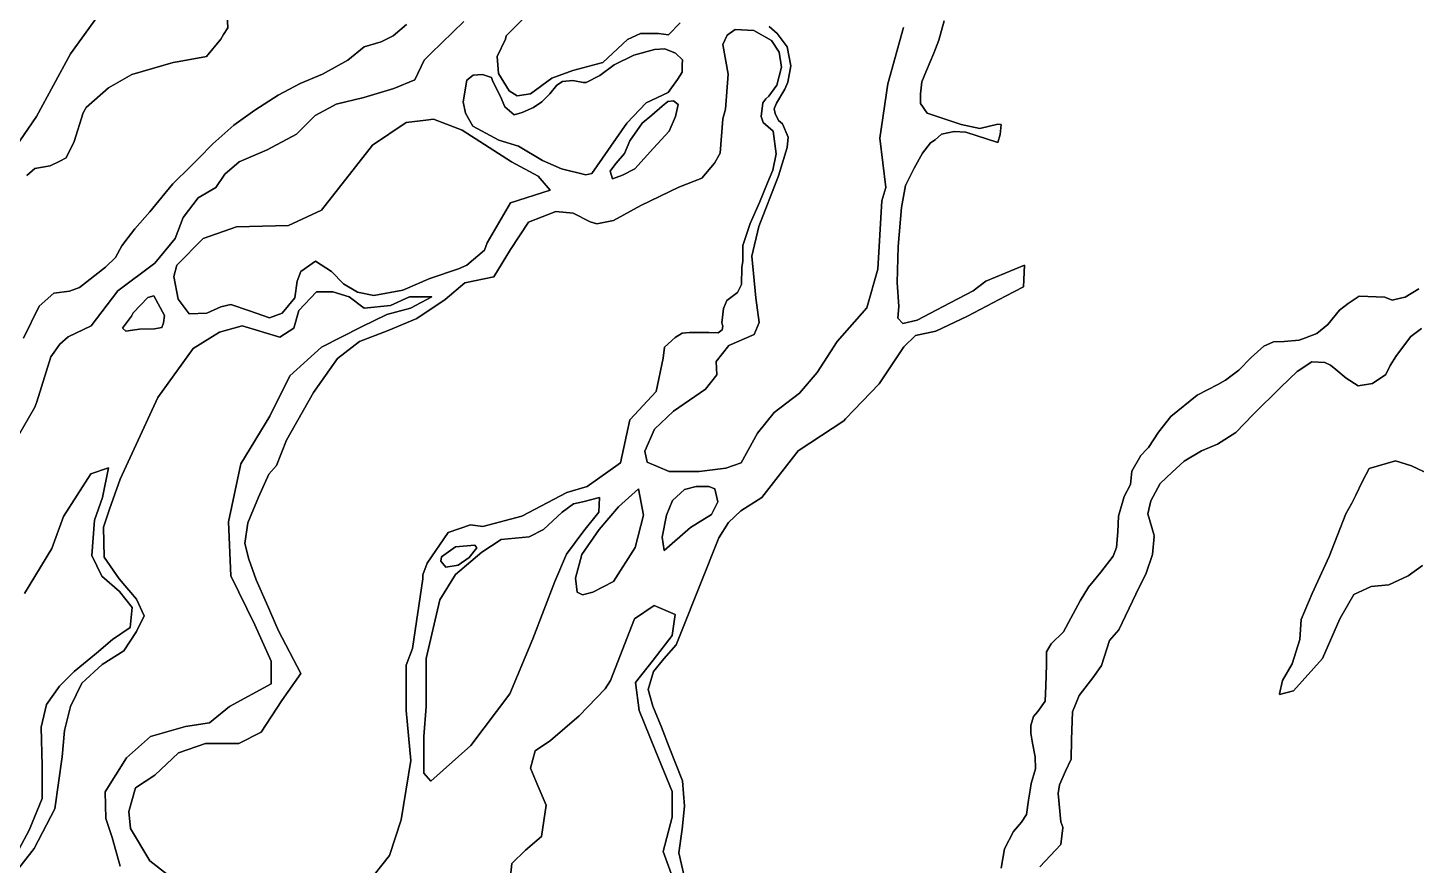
# Model space of a CAD drawing. Header units: inches. Extents: x 288635 to 1232953, y 676945 to 1655780.
# Drawn here: x 514662 to 537801, y 1465643 to 1479602 of the extents above; entities that cross this region are included whole.
import ezdxf

# ---------------------------------------------------------------- set-up
doc = ezdxf.new("R2010")
doc.units = ezdxf.units.IN
doc.header["$MEASUREMENT"] = 0

msp = doc.modelspace()

# ---------------------------------------------------------------- linework, layer by layer
at = {"color": 1}
for points in [[(525532.2323, 1479683.8134), (525341.7319, 1479485.3755), (525175.0441, 1479509.188), (524873.4184, 1479509.188), (524659.1055, 1479406.0003), (524246.3547, 1479024.9995), (523746.2912, 1478890.0618), (523397.0405, 1478763.0615), (523039.8523, 1478501.1235), (522815.4964, 1478465.8283), (522682.6641, 1478548.7486), (522508.0387, 1478842.4367), (522483.179, 1479124.113), (522624.399, 1479412.7536), (522635.039, 1479469.5004), (523206.5401, 1480033.0641)], [(523206.5401, 1480033.0641), (522635.039, 1479469.5004), (522624.399, 1479412.7536), (522483.179, 1479124.113), (522508.0387, 1478842.4367), (522682.6641, 1478548.7486), (522815.4964, 1478465.8283), (523039.8523, 1478501.1235), (523397.0405, 1478763.0615), (523746.2912, 1478890.0618), (524246.3547, 1479024.9995), (524659.1055, 1479406.0003), (524873.4184, 1479509.188), (525175.0441, 1479509.188), (525341.7319, 1479485.3755), (525532.2323, 1479683.8134)], [(514175.9835, 1477206.0674), (514808.29, 1478121.8215), (515375.1854, 1479168.3977), (515942.0808, 1479953.3298)], [(515942.0808, 1479953.3298), (515375.1854, 1479168.3977), (514808.29, 1478121.8215), (514175.9835, 1477206.0674)], [(517978.5268, 1479912.6979), (517995.4602, 1479599.4306), (517925.2111, 1479488.7046), (517878.0491, 1479414.3682), (517642.7671, 1479124.7904), (517184.89, 1479037.5757), (517086.1578, 1479025.2342), (516396.8621, 1478822.1455), (516007.4918, 1478601.5023), (515636.8294, 1478274.4472), (515586.3715, 1478182.7056), (515434.2884, 1477707.1268), (515303.0548, 1477431.9596), (515195.1576, 1477379.6659), (515034.9342, 1477302.0117), (514781.0053, 1477254.3213), (514647.1322, 1477139.5728)], [(514647.1322, 1477139.5728), (514781.0053, 1477254.3213), (515034.9342, 1477302.0117), (515195.1576, 1477379.6659), (515303.0548, 1477431.9596), (515434.2884, 1477707.1268), (515586.3715, 1478182.7056), (515636.8294, 1478274.4472), (516007.4918, 1478601.5023), (516396.8621, 1478822.1455), (517086.1578, 1479025.2342), (517184.89, 1479037.5757), (517642.7671, 1479124.7904), (517878.0491, 1479414.3682), (517925.2111, 1479488.7046), (517995.4602, 1479599.4306), (517978.5268, 1479912.6979)], [(521927.6975, 1479706.7627), (521381.0164, 1479173.3183), (521270.2684, 1479059.7306), (521111.518, 1478734.2925), (520762.2673, 1478591.4172), (520262.2038, 1478440.6044), (519801.8279, 1478329.4792), (519749.8172, 1478301.1097), (519452.5772, 1478138.9788), (519143.0141, 1477829.4157), (518650.8881, 1477567.4776), (518182.5747, 1477369.0397), (517944.4492, 1477162.6643), (517793.6364, 1476940.4139), (517499.9483, 1476765.7885), (517253.8853, 1476440.3504), (517118.9476, 1476091.0997), (516776.6695, 1475680.3993), (516165.3384, 1475216.5284), (515717.0776, 1474635.5778), (515333.0065, 1474448.0339), (515198.0687, 1474328.9712), (515047.6669, 1474118.8032), (514813.2039, 1473365.1005), (514781.7138, 1473277.427), (514507.5048, 1472804.9681)], [(514507.5048, 1472804.9681), (514781.7138, 1473277.427), (514813.2039, 1473365.1005), (515047.6669, 1474118.8032), (515198.0687, 1474328.9712), (515333.0065, 1474448.0339), (515717.0776, 1474635.5778), (516165.3384, 1475216.5284), (516776.6695, 1475680.3993), (517118.9476, 1476091.0997), (517253.8853, 1476440.3504), (517499.9483, 1476765.7885), (517793.6364, 1476940.4139), (517944.4492, 1477162.6643), (518182.5747, 1477369.0397), (518650.8881, 1477567.4776), (519143.0141, 1477829.4157), (519452.5772, 1478138.9788), (519749.8172, 1478301.1097), (519801.8279, 1478329.4792), (520262.2038, 1478440.6044), (520762.2673, 1478591.4172), (521111.518, 1478734.2925), (521270.2684, 1479059.7306), (521381.0164, 1479173.3183), (521927.6975, 1479706.7627)], [(514591.8994, 1474430.222), (514852.2499, 1474963.6231), (515093.4874, 1475178.8454), (515355.4884, 1475211.2736), (515522.1762, 1475270.805), (515954.7708, 1475612.1181), (516125.4274, 1475774.8372), (516228.6151, 1475965.3376), (516334.6189, 1476104.528), (516446.2354, 1476251.0882), (516694.8783, 1476536.763), (516946.573, 1476838.7434), (517077.9293, 1476998.5376), (517374.0563, 1477290.1088), (517507.8781, 1477421.8718), (517746.0036, 1477666.6118), (518093.2699, 1477980.8052), (518447.1508, 1478228.8525), (518834.1047, 1478476.8999), (519201.2148, 1478672.0305), (519571.6322, 1478830.7808), (519994.9664, 1479062.2917), (520266.1649, 1479283.8807), (520550.5925, 1479366.5632), (520749.0304, 1479469.0894), (520973.2653, 1479655.5152)], [(520973.2653, 1479655.5152), (520749.0304, 1479469.0894), (520550.5925, 1479366.5632), (520266.1649, 1479283.8807), (519994.9664, 1479062.2917), (519571.6322, 1478830.7808), (519201.2148, 1478672.0305), (518834.1047, 1478476.8999), (518447.1508, 1478228.8525), (518093.2699, 1477980.8052), (517746.0036, 1477666.6118), (517507.8781, 1477421.8718), (517374.0563, 1477290.1088), (517077.9293, 1476998.5376), (516946.573, 1476838.7434), (516694.8783, 1476536.763), (516446.2354, 1476251.0882), (516334.6189, 1476104.528), (516228.6151, 1475965.3376), (516125.4274, 1475774.8372), (515954.7708, 1475612.1181), (515522.1762, 1475270.805), (515355.4884, 1475211.2736), (515093.4874, 1475178.8454), (514852.2499, 1474963.6231), (514591.8994, 1474430.222)], [(517200.4816, 1465319.0099), (516697.7723, 1465715.8856), (516375.7184, 1466252.6421), (516346.8276, 1466538.104), (516459.6468, 1466932.9714), (516777.1474, 1467144.6385), (517174.0232, 1467515.0559), (517623.8158, 1467673.8062), (518179.4419, 1467673.8062), (518549.8593, 1467859.0149), (518893.8184, 1468388.1827), (519211.319, 1468837.9752), (518840.9016, 1469552.3517), (518640.4605, 1470010.5027), (518470.4842, 1470399.02), (518343.1119, 1470744.6097), (518279.6117, 1471003.9019), (518327.2368, 1471347.861), (518507.1539, 1471776.4868), (518676.4875, 1472162.7792), (518804.3708, 1472305.3013), (518973.1935, 1472727.358), (519422.9861, 1473521.1096), (519824.0778, 1474088.1563), (520189.4458, 1474372.3314), (520666.454, 1474555.0154), (521143.4623, 1474757.9976), (521620.4705, 1475072.6201), (521947.0376, 1475350.2373), (522427.6371, 1475451.4161), (522705.8789, 1475906.7209), (523009.4153, 1476362.0256), (523464.7201, 1476539.0885), (523751.206, 1476512.5379), (524034.9808, 1476366.3878), (524147.6772, 1476336.7309), (524425.9189, 1476387.3203), (524881.2237, 1476640.2674), (525513.5914, 1476943.8038), (525893.012, 1477095.5721), (526105.0715, 1477342.9748), (526201.4606, 1477511.0994), (526247.1379, 1478082.0657), (526287.7022, 1478244.3228), (526332.4416, 1478826.7449), (526247.1379, 1479321.5063), (526316.2584, 1479478.8758), (526449.4955, 1479574.4534), (526759.777, 1479557.0869), (527056.1109, 1479387.7532), (527183.042, 1479195.0328), (527221.2112, 1478943.2523), (527145.0111, 1478646.9184), (527013.7775, 1478464.8847), (526961.0956, 1478417.3361), (526912.0847, 1478349.9833), (526886.6588, 1478121.1505), (526916.9716, 1478023.9882), (527081.8632, 1477879.708), (527132.4526, 1477500.2874), (527077.066, 1477230.8656), (526988.1658, 1477017.0818), (526854.8155, 1476691.1145), (526700.2985, 1476337.6305), (526700.2985, 1476337.6305), (526575.9691, 1475975.6797), (526575.9691, 1475704.3632), (526560.9706, 1475614.3725), (526556.3649, 1475321.6284), (526490.7481, 1475190.3948), (526312.9478, 1475057.0446), (526255.7976, 1474921.5776), (526230.8393, 1474682.9962), (526247.4905, 1474626.7807), (526232.6184, 1474565.8407), (526169.5025, 1474517.5756), (526014.4972, 1474523.6435), (525688.5298, 1474523.6435), (525565.7629, 1474510.9435), (525451.4627, 1474441.0933), (525274.9035, 1474275.5731), (525252.5904, 1474097.1387), (525133.5277, 1473541.5126), (524696.9643, 1473065.2617), (524538.214, 1472350.8852), (523982.5879, 1471954.0094), (523647.6436, 1471855.4964), (522896.6271, 1471458.5418), (522248.27, 1471288.9548), (522037.8965, 1471319.0082), (521669.9824, 1471187.6103), (521315.734, 1470676.4731), (521244.1449, 1470485.569), (521248.2794, 1470415.2828), (521072.0562, 1469254.9674), (520966.3318, 1468977.441), (520966.3318, 1468223.377), (521045.707, 1467389.9378), (520886.9567, 1466397.7483), (520688.5188, 1465802.4346), (520434.9622, 1465485.489)], [(520434.9622, 1465485.489), (520688.5188, 1465802.4346), (520886.9567, 1466397.7483), (521045.707, 1467389.9378), (520966.3318, 1468223.377), (520966.3318, 1468977.441), (521072.0562, 1469254.9674), (521248.2794, 1470415.2828), (521244.1449, 1470485.569), (521315.734, 1470676.4731), (521669.9824, 1471187.6103), (522037.8965, 1471319.0082), (522248.27, 1471288.9548), (522896.6271, 1471458.5418), (523647.6436, 1471855.4964), (523982.5879, 1471954.0094), (524538.214, 1472350.8852), (524696.9643, 1473065.2617), (525133.5277, 1473541.5126), (525252.5904, 1474097.1387), (525274.9035, 1474275.5731), (525451.4627, 1474441.0933), (525565.7629, 1474510.9435), (525688.5298, 1474523.6435), (526014.4972, 1474523.6435), (526169.5025, 1474517.5756), (526232.6184, 1474565.8407), (526247.4905, 1474626.7807), (526230.8393, 1474682.9962), (526255.7976, 1474921.5776), (526312.9478, 1475057.0446), (526490.7481, 1475190.3948), (526556.3649, 1475321.6284), (526560.9706, 1475614.3725), (526575.9691, 1475704.3632), (526575.9691, 1475975.6797), (526700.2985, 1476337.6305), (526854.8155, 1476691.1145), (526988.1658, 1477017.0818), (527077.066, 1477230.8656), (527132.4526, 1477500.2874), (527081.8632, 1477879.708), (526916.9716, 1478023.9882), (526886.6588, 1478121.1505), (526912.0847, 1478349.9833), (526961.0956, 1478417.3361), (527013.7775, 1478464.8847), (527145.0111, 1478646.9184), (527221.2112, 1478943.2523), (527183.042, 1479195.0328), (527056.1109, 1479387.7532), (526759.777, 1479557.0869), (526449.4955, 1479574.4534), (526449.4955, 1479574.4534), (526316.2584, 1479478.8758), (526247.1379, 1479321.5063), (526332.4416, 1478826.7449), (526287.7022, 1478244.3228), (526247.1379, 1478082.0657), (526201.4606, 1477511.0994), (526105.0715, 1477342.9748), (525893.012, 1477095.5721), (525513.5914, 1476943.8038), (524881.2237, 1476640.2674), (524425.9189, 1476387.3203), (524147.6772, 1476336.7309), (524034.9808, 1476366.3878), (523751.206, 1476512.5379), (523464.7201, 1476539.0885), (523009.4153, 1476362.0256), (522705.8789, 1475906.7209), (522427.6371, 1475451.4161), (521947.0376, 1475350.2373), (521620.4705, 1475072.6201), (521143.4623, 1474757.9976), (520666.454, 1474555.0154), (520189.4458, 1474372.3314), (519824.0778, 1474088.1563), (519422.9861, 1473521.1096), (518973.1935, 1472727.358), (518804.3708, 1472305.3013), (518676.4875, 1472162.7792), (518507.1539, 1471776.4868), (518327.2368, 1471347.861), (518279.6117, 1471003.9019), (518343.1119, 1470744.6097), (518470.4842, 1470399.02), (518640.4605, 1470010.5027), (518840.9016, 1469552.3517), (519211.319, 1468837.9752), (518893.8184, 1468388.1827), (518549.8593, 1467859.0149), (518179.4419, 1467673.8062), (517623.8158, 1467673.8062), (517174.0232, 1467515.0559), (516777.1474, 1467144.6385), (516459.6468, 1466932.9714), (516346.8276, 1466538.104), (516375.7184, 1466252.6421), (516697.7723, 1465715.8856), (517200.4816, 1465319.0099)], [(529254.7624, 1479607.7401), (528992.7999, 1478670.19), (528860.5079, 1477760.683), (528960.0794, 1476940.5458), (528893.5809, 1476718.884), (528827.4349, 1475577.8661), (528645.5335, 1474932.9429), (528149.4388, 1474370.7022), (527818.709, 1473858.071), (527521.0521, 1473510.8047), (527103.2903, 1473191.3398), (526824.7722, 1472842.5639), (526549.0554, 1472352.4008), (526296.9157, 1472260.6504), (525848.7758, 1472205.6157), (525348.5164, 1472206.8325), (524983.3907, 1472360.2911), (524946.349, 1472545.4998), (525105.0993, 1472910.6255), (525420.9177, 1473213.1478), (525953.981, 1473576.6001), (526143.1552, 1473816.605), (526131.9868, 1474039.9724), (526346.9612, 1474304.5563), (526768.3939, 1474488.933), (526853.5318, 1474689.7277), (526793.4465, 1475098.3078), (526727.3005, 1475792.8405), (526843.056, 1476288.9352), (527173.7858, 1477132.2963), (527319.5216, 1477609.2497), (527334.0088, 1477777.1282), (527237.1368, 1477998.4053), (527175.4912, 1478056.3672), (527116.2244, 1478170.6674), (527103.5243, 1478251.1009), (527137.3911, 1478346.3511), (527279.6625, 1478577.9234), (527326.0479, 1478696.7859), (527376.4494, 1478967.8599), (527318.5034, 1479286.5628), (527152.3536, 1479508.5745), (527018.5698, 1479622.589)], [(527018.5698, 1479622.589), (527152.3536, 1479508.5745), (527318.5034, 1479286.5628), (527376.4494, 1478967.8599), (527326.0479, 1478696.7859), (527279.6625, 1478577.9234), (527137.3911, 1478346.3511), (527103.5243, 1478251.1009), (527116.2244, 1478170.6674), (527175.4912, 1478056.3672), (527237.1368, 1477998.4053), (527334.0088, 1477777.1282), (527319.5216, 1477609.2497), (527173.7858, 1477132.2963), (526843.056, 1476288.9352), (526727.3005, 1475792.8405), (526793.4465, 1475098.3078), (526853.5318, 1474689.7277), (526768.3939, 1474488.933), (526346.9612, 1474304.5563), (526131.9868, 1474039.9724), (526143.1552, 1473816.605), (525953.981, 1473576.6001), (525420.9177, 1473213.1478), (525105.0993, 1472910.6255), (524946.349, 1472545.4998), (524983.3907, 1472360.2911), (525348.5164, 1472206.8325), (525848.7758, 1472205.6157), (526296.9157, 1472260.6504), (526549.0554, 1472352.4008), (526824.7722, 1472842.5639), (527103.2903, 1473191.3398), (527521.0521, 1473510.8047), (527818.709, 1473858.071), (528149.4388, 1474370.7022), (528645.5335, 1474932.9429), (528827.4349, 1475577.8661), (528893.5809, 1476718.884), (528960.0794, 1476940.5458), (528860.5079, 1477760.683), (528992.7999, 1478670.19), (529254.7624, 1479607.7401)], [(525643.0739, 1465263.4697), (525513.1846, 1465847.7622), (525569.0647, 1466244.003), (525604.6248, 1466625.0037), (525574.1447, 1467051.7246), (525350.6243, 1467610.5257), (525223.624, 1467945.8064), (525076.3037, 1468296.3271), (525000.1036, 1468570.6476), (525091.5438, 1468870.3682), (525264.2641, 1469083.7286), (525469.0489, 1469313.9707), (525545.4883, 1469510.5291), (526180.4895, 1471098.0323), (526341.2263, 1471354.4932), (526544.4267, 1471547.5336), (526894.866, 1471772.7211), (527500.6039, 1472552.4404), (528261.2825, 1473048.5352), (528291.323, 1473085.17), (528849.4813, 1473668.4378), (529262.2321, 1474281.214), (529457.1944, 1474470.9221), (529797.0773, 1474544.4104), (530322.6842, 1474795.5651), (530957.6855, 1475125.7657), (531258.3895, 1475281.2633), (531270.924, 1475644.7643), (530627.3817, 1475378.154), (530414.7594, 1475214.6659), (529917.1587, 1474954.9801), (529484.4691, 1474726.3108), (529243.1821, 1474671.7398), (529163.8069, 1474763.815), (529178.909, 1474953.8722), (529151.1069, 1475357.5412), (529170.1569, 1475954.4424), (529224.132, 1476605.3187), (529290.8072, 1476973.6194), (529433.6825, 1477262.545), (529575.4287, 1477509.9152), (529706.733, 1477681.6458), (529781.4456, 1477735.1297), (529890.8834, 1477830.8711), (530100.4338, 1477872.1462), (530295.271, 1477860.6542), (530829.9582, 1477692.6097), (530868.7853, 1477824.5211), (530883.2385, 1477989.8556), (530831.1371, 1477994.5921), (530525.8846, 1477922.9463), (530217.909, 1477989.6215), (529968.8887, 1478072.9784), (529652.7579, 1478176.9468), (529541.6327, 1478338.8722), (529541.6327, 1478500.7975), (529560.6827, 1478700.8229), (529640.0579, 1478888.1483), (529763.8831, 1479177.0738), (529843.2583, 1479392.9743), (529935.3335, 1479719.9999)], [(529935.3335, 1479719.9999), (529843.2583, 1479392.9743), (529763.8831, 1479177.0738), (529640.0579, 1478888.1483), (529560.6827, 1478700.8229), (529541.6327, 1478500.7975), (529541.6327, 1478338.8722), (529652.7579, 1478176.9468), (529968.8887, 1478072.9784), (530217.909, 1477989.6215), (530525.8846, 1477922.9463), (530831.1371, 1477994.5921), (530883.2385, 1477989.8556), (530868.7853, 1477824.5211), (530829.9582, 1477692.6097), (530295.271, 1477860.6542), (530100.4338, 1477872.1462), (529890.8834, 1477830.8711), (529781.4456, 1477735.1297), (529706.733, 1477681.6458), (529575.4287, 1477509.9152), (529433.6825, 1477262.545), (529290.8072, 1476973.6194), (529224.132, 1476605.3187), (529170.1569, 1475954.4424), (529151.1069, 1475357.5412), (529178.909, 1474953.8722), (529163.8069, 1474763.815), (529243.1821, 1474671.7398), (529484.4691, 1474726.3108), (529917.1587, 1474954.9801), (530414.7594, 1475214.6659), (530627.3817, 1475378.154), (531270.924, 1475644.7643), (531258.3895, 1475281.2633), (530957.6855, 1475125.7657), (530322.6842, 1474795.5651), (529797.0773, 1474544.4104), (529457.1944, 1474470.9221), (529262.2321, 1474281.214), (528849.4813, 1473668.4378), (528291.323, 1473085.17), (528261.2825, 1473048.5352), (527500.6039, 1472552.4404), (526894.866, 1471772.7211), (526544.4267, 1471547.5336), (526341.2263, 1471354.4932), (526180.4895, 1471098.0323), (525545.4883, 1469510.5291), (525469.0489, 1469313.9707), (525264.2641, 1469083.7286), (525091.5438, 1468870.3682), (525000.1036, 1468570.6476), (525076.3037, 1468296.3271), (525223.624, 1467945.8064), (525350.6243, 1467610.5257), (525574.1447, 1467051.7246), (525604.6248, 1466625.0037), (525569.0647, 1466244.003), (525513.1846, 1465847.7622), (525643.0739, 1465263.4697)], [(514373.8788, 1465417.1185), (514770.7546, 1465919.8278), (515114.7137, 1466581.2875), (515236.6586, 1467450.6594), (515274.1873, 1467888.4936), (515374.2637, 1468288.7992), (515561.9069, 1468676.5952), (515899.6648, 1468989.334), (516262.4417, 1469214.5059), (516475.104, 1469539.7542), (516600.1995, 1469802.4547), (516475.104, 1470077.6648), (516187.3844, 1470415.4226), (515937.1934, 1470778.1996), (515924.6839, 1471278.5815), (516024.7602, 1471578.8107), (516199.8939, 1472079.1927), (516433.648, 1472583.0657), (516831.6262, 1473441.8608), (517418.1204, 1474258.7635), (517857.9911, 1474531.0644), (518235.0231, 1474635.7955), (518863.4098, 1474447.2795), (519093.8182, 1474593.9031), (519177.6031, 1474887.1502), (519470.8502, 1475201.3435), (519743.1511, 1475201.3435), (520015.452, 1475117.5586), (520015.452, 1475117.5586), (520266.8067, 1474929.0426), (520706.6773, 1474970.9351), (521020.8707, 1475117.5586), (521397.9027, 1475117.5586), (521041.8169, 1474929.0426), (520643.8387, 1474824.3115), (520224.9142, 1474614.8493), (519554.6351, 1474279.7097), (519030.9795, 1473797.9466), (518695.84, 1473127.6675), (518214.0769, 1472331.7111), (518004.6146, 1471368.1848), (518046.5071, 1470467.4973), (518444.4853, 1469650.5946), (518716.7862, 1469043.1541), (518716.7862, 1468666.1221), (518025.5609, 1468289.0901), (517690.4213, 1468016.7892), (517292.4431, 1467953.9506), (516705.9489, 1467786.3808), (516307.9706, 1467430.295), (515951.8848, 1466864.747), (515961.382, 1466422.5372), (516067.2156, 1466105.0365), (516199.5075, 1465628.7856)], [(516199.5075, 1465628.7856), (516067.2156, 1466105.0365), (515961.382, 1466422.5372), (515951.8848, 1466864.747), (516307.9706, 1467430.295), (516705.9489, 1467786.3808), (517292.4431, 1467953.9506), (517690.4213, 1468016.7892), (518025.5609, 1468289.0901), (518716.7862, 1468666.1221), (518716.7862, 1469043.1541), (518444.4853, 1469650.5946), (518046.5071, 1470467.4973), (518004.6146, 1471368.1848), (518214.0769, 1472331.7111), (518695.84, 1473127.6675), (519030.9795, 1473797.9466), (519554.6351, 1474279.7097), (520224.9142, 1474614.8493), (520643.8387, 1474824.3115), (521041.8169, 1474929.0426), (521397.9027, 1475117.5586), (521020.8707, 1475117.5586), (520706.6773, 1474970.9351), (520266.8067, 1474929.0426), (520015.452, 1475117.5586), (519743.1511, 1475201.3435), (519470.8502, 1475201.3435), (519177.6031, 1474887.1502), (519093.8182, 1474593.9031), (518863.4098, 1474447.2795), (518235.0231, 1474635.7955), (517857.9911, 1474531.0644), (517418.1204, 1474258.7635), (516831.6262, 1473441.8608), (516433.648, 1472583.0657), (516199.8939, 1472079.1927), (516024.7602, 1471578.8107), (515924.6839, 1471278.5815), (515937.1934, 1470778.1996), (516187.3844, 1470415.4226), (516475.104, 1470077.6648), (516600.1995, 1469802.4547), (516475.104, 1469539.7542), (516262.4417, 1469214.5059), (515899.6648, 1468989.334), (515561.9069, 1468676.5952), (515374.2637, 1468288.7992), (515274.1873, 1467888.4936), (515236.6586, 1467450.6594), (515114.7137, 1466581.2875), (514770.7546, 1465919.8278), (514373.8788, 1465417.1185)], [(537847.4642, 1475248.6217), (537615.6888, 1475112.0964), (537563.3798, 1475099.7884), (537399.7883, 1475061.2963), (537276.4103, 1475112.2326), (536851.6557, 1475127.0321), (536666.3619, 1475004.1462), (536523.4866, 1474893.021), (536329.8112, 1474654.8955), (536145.6608, 1474508.8452), (535953.2523, 1474431.4395), (535852.4394, 1474396.0241), (535602.0502, 1474371.0396), (535421.4702, 1474364.7545), (535263.0091, 1474296.1198), (535050.2836, 1474105.6194), (534847.0832, 1473892.894), (534758.2549, 1473828.7402), (534620.7894, 1473729.4595), (534496.7127, 1473653.958), (534151.7568, 1473480.1431), (533710.431, 1473124.5424), (533504.0555, 1472861.0169), (533338.9552, 1472607.0164), (533311.2965, 1472577.9747), (533211.955, 1472473.6661), (533062.7297, 1472210.1406), (533037.3296, 1471987.8901), (532935.7294, 1471787.8647), (532837.3042, 1471460.8391), (532830.9542, 1471200.4886), (532805.5541, 1470940.1381), (532751.579, 1470797.2628), (532543.6459, 1470530.2563), (532338.8282, 1470276.5617), (532202.3029, 1470047.9613), (532046.7276, 1469762.2107), (531922.9024, 1469533.6102), (531716.527, 1469333.5848), (531640.3268, 1469200.2346), (531640.3268, 1469186.7537), (531640.3268, 1468981.1591), (531630.8018, 1468635.0834), (531618.1018, 1468377.9079), (531494.2765, 1468206.4576), (531421.2514, 1468120.7324), (531376.8013, 1467974.6821), (531376.8013, 1467961.2012), (531376.8013, 1467857.2069), (531376.8013, 1467843.726), (531408.5514, 1467678.6257), (531453.0014, 1467450.0252), (531458.9861, 1467249.5414), (531386.3263, 1467003.1302), (531367.0479, 1466892.6006), (531338.7012, 1466730.0796), (531306.9512, 1466488.7792), (531224.401, 1466361.7789), (531087.8757, 1466203.0286), (530938.6504, 1465917.278), (530881.5003, 1465596.6024)], [(530881.5003, 1465596.6024), (530938.6504, 1465917.278), (531087.8757, 1466203.0286), (531224.401, 1466361.7789), (531306.9512, 1466488.7792), (531338.7012, 1466730.0796), (531367.0479, 1466892.6006), (531386.3263, 1467003.1302), (531458.9861, 1467249.5414), (531453.0014, 1467450.0252), (531408.5514, 1467678.6257), (531376.8013, 1467843.726), (531376.8013, 1467857.2069), (531376.8013, 1467961.2012), (531376.8013, 1467974.6821), (531421.2514, 1468120.7324), (531494.2765, 1468206.4576), (531618.1018, 1468377.9079), (531630.8018, 1468635.0834), (531640.3268, 1468981.1591), (531640.3268, 1469186.7537), (531640.3268, 1469200.2346), (531716.527, 1469333.5848), (531922.9024, 1469533.6102), (532046.7276, 1469762.2107), (532202.3029, 1470047.9613), (532338.8282, 1470276.5617), (532543.6459, 1470530.2563), (532751.579, 1470797.2628), (532805.5541, 1470940.1381), (532830.9542, 1471200.4886), (532837.3042, 1471460.8391), (532935.7294, 1471787.8647), (533037.3296, 1471987.8901), (533062.7297, 1472210.1406), (533211.955, 1472473.6661), (533311.2965, 1472577.9747), (533338.9552, 1472607.0164), (533504.0555, 1472861.0169), (533710.431, 1473124.5424), (534151.7568, 1473480.1431), (534496.7127, 1473653.958), (534620.7894, 1473729.4595), (534758.2549, 1473828.7402), (534847.0832, 1473892.894), (535050.2836, 1474105.6194), (535263.0091, 1474296.1198), (535421.4702, 1474364.7545), (535602.0502, 1474371.0396), (535852.4394, 1474396.0241), (535953.2523, 1474431.4395), (536145.6608, 1474508.8452), (536329.8112, 1474654.8955), (536523.4866, 1474893.021), (536666.3619, 1475004.1462), (536851.6557, 1475127.0321), (537276.4103, 1475112.2326), (537399.7883, 1475061.2963), (537563.3798, 1475099.7884), (537615.6888, 1475112.0964), (537847.4642, 1475248.6217)], [(531526.6616, 1465618.0465), (531880.0805, 1465990.2965), (531913.024, 1466265.3601), (531911.7805, 1466268.458), (531913.024, 1466278.841), (531877.1823, 1466368.1289), (531832.282, 1466837.0877), (531856.8623, 1466984.5693), (531958.4625, 1467213.1697), (532049.9026, 1467411.2901), (532054.9826, 1467736.4108), (532070.2227, 1468198.6917), (532181.9829, 1468473.0122), (532425.8234, 1468787.9729), (532557.9037, 1468970.8532), (532689.9839, 1469387.4141), (532847.6052, 1469567.5613), (533129.223, 1470160.2427), (533299.5851, 1470510.0963), (533406.2654, 1470819.9769), (533431.6654, 1471124.7776), (533430.7916, 1471127.7734), (533431.6654, 1471138.2585), (533326.6855, 1471498.1896), (533375.7853, 1471719.1387), (533534.6593, 1472007.0321), (533736.466, 1472196.6597), (533934.5864, 1472379.5401), (534224.147, 1472552.2604), (534488.3075, 1472658.9406), (534793.1081, 1472857.061), (535082.6687, 1473156.7816), (535544.9496, 1473608.9025), (535819.2702, 1473873.063), (536061.9181, 1474033.2485), (536276.4711, 1474020.3833), (536372.9913, 1473979.7433), (536459.2374, 1473907.0259), (536632.0718, 1473761.3028), (536835.2722, 1473634.3026), (537074.0327, 1473674.9427), (537292.4731, 1473822.2629), (537368.6733, 1473974.6633), (537470.2735, 1474137.2236), (537714.114, 1474457.2642), (537886.8343, 1474589.3445)], [(537886.8343, 1474589.3445), (537714.114, 1474457.2642), (537470.2735, 1474137.2236), (537368.6733, 1473974.6633), (537292.4731, 1473822.2629), (537074.0327, 1473674.9427), (536835.2722, 1473634.3026), (536632.0718, 1473761.3028), (536459.2374, 1473907.0259), (536372.9913, 1473979.7433), (536276.4711, 1474020.3833), (536061.9181, 1474033.2485), (535819.2702, 1473873.063), (535544.9496, 1473608.9025), (535082.6687, 1473156.7816), (534793.1081, 1472857.061), (534488.3075, 1472658.9406), (534224.147, 1472552.2604), (533934.5864, 1472379.5401), (533736.466, 1472196.6597), (533534.6593, 1472007.0321), (533375.7853, 1471719.1387), (533326.6855, 1471498.1896), (533431.6654, 1471138.2585), (533430.7916, 1471127.7734), (533431.6654, 1471124.7776), (533406.2654, 1470819.9769), (533299.5851, 1470510.0963), (533129.223, 1470160.2427), (532847.6052, 1469567.5613), (532689.9839, 1469387.4141), (532557.9037, 1468970.8532), (532425.8234, 1468787.9729), (532181.9829, 1468473.0122), (532070.2227, 1468198.6917), (532054.9826, 1467736.4108), (532049.9026, 1467411.2901), (531958.4625, 1467213.1697), (531856.8623, 1466984.5693), (531832.282, 1466837.0877), (531877.1823, 1466368.1289), (531913.024, 1466278.841), (531911.7805, 1466268.458), (531913.024, 1466265.3601), (531880.0805, 1465990.2965), (531526.6616, 1465618.0465)], [(538029.0746, 1472154.2605), (537723.9174, 1472301.6394), (537454.5058, 1472384.8196), (537018.947, 1472258.0941), (536901.3123, 1472032.3402), (536794.6321, 1471808.8198), (536728.592, 1471676.7395), (536626.9918, 1471498.9392), (536352.6712, 1470787.7377), (536068.1907, 1470173.0565), (535885.3103, 1469741.2557), (535859.9103, 1469405.975), (535732.91, 1468999.5742), (535570.1727, 1468724.7237), (535524.6296, 1468501.7332), (535527.5379, 1468502.4919), (535524.6296, 1468488.2523), (535758.3101, 1468549.2124), (536240.911, 1469087.6935), (536525.3916, 1469748.0948), (536759.0721, 1470154.4956), (537048.6326, 1470286.5759), (537343.2732, 1470317.0559), (537668.3939, 1470469.4562), (537907.1544, 1470637.0966)], [(537907.1544, 1470637.0966), (537668.3939, 1470469.4562), (537343.2732, 1470317.0559), (537048.6326, 1470286.5759), (536759.0721, 1470154.4956), (536525.3916, 1469748.0948), (536240.911, 1469087.6935), (535758.3101, 1468549.2124), (535524.6296, 1468488.2523), (535527.5379, 1468502.4919), (535524.6296, 1468501.7332), (535570.1727, 1468724.7237), (535732.91, 1468999.5742), (535859.9103, 1469405.975), (535885.3103, 1469741.2557), (536068.1907, 1470173.0565), (536352.6712, 1470787.7377), (536626.9918, 1471498.9392), (536728.592, 1471676.7395), (536794.6321, 1471808.8198), (536901.3123, 1472032.3402), (537018.947, 1472258.0941), (537454.5058, 1472384.8196), (537723.9174, 1472301.6394), (538029.0746, 1472154.2605)], [(514607.1633, 1470173.2709), (515060.8857, 1470922.8993), (515258.1563, 1471455.5299), (515711.8788, 1472165.7041), (516007.7847, 1472264.3394), (515909.1494, 1471771.1629), (515771.0599, 1471396.3487), (515731.6058, 1470804.5369), (515896.7371, 1470460.5134), (516193.0726, 1470207.1233), (516402.3259, 1469936.5462), (516365.7929, 1469607.6821), (516071.1524, 1469404.4817), (515806.9918, 1469175.8812), (515435.3044, 1468869.3873), (515189.7706, 1468628.0868), (514973.9129, 1468319.3345), (514883.3422, 1467944.113), (514900.3101, 1467299.3325), (514901.9033, 1466752.7164), (514686.0029, 1466227.782), (514385.4356, 1465664.7475)], [(514385.4356, 1465664.7475), (514686.0029, 1466227.782), (514901.9033, 1466752.7164), (514900.3101, 1467299.3325), (514883.3422, 1467944.113), (514973.9129, 1468319.3345), (515189.7706, 1468628.0868), (515435.3044, 1468869.3873), (515806.9918, 1469175.8812), (516071.1524, 1469404.4817), (516365.7929, 1469607.6821), (516402.3259, 1469936.5462), (516193.0726, 1470207.1233), (515896.7371, 1470460.5134), (515731.6058, 1470804.5369), (515771.0599, 1471396.3487), (515909.1494, 1471771.1629), (516007.7847, 1472264.3394), (515711.8788, 1472165.7041), (515258.1563, 1471455.5299), (515060.8857, 1470922.8993), (514607.1633, 1470173.2709)], [(522696.1108, 1465352.9636), (522727.8609, 1465670.4643), (522957.4127, 1465891.6917), (523224.3977, 1466121.3348), (523299.455, 1466646.7359), (523153.3117, 1466992.0607), (523039.0115, 1467258.7612), (523115.2116, 1467550.8618), (523374.5123, 1467722.5572), (523851.8131, 1468135.0629), (524285.5536, 1468584.6588), (524375.2763, 1468723.3211), (524775.5819, 1469749.1042), (525100.8301, 1469974.2761), (525451.0975, 1469824.1615), (525401.0593, 1469473.8941), (525083.7156, 1469062.1648), (524792.3573, 1468689.1943), (524850.6392, 1468222.9391), (525125.8492, 1467547.4235), (525401.0593, 1466871.9078), (525401.0593, 1466446.5831), (525250.9447, 1465871.1438), (525250.9447, 1465871.1438), (525451.0975, 1465320.7236)], [(525451.0975, 1465320.7236), (525250.9447, 1465871.1438), (525401.0593, 1466446.5831), (525401.0593, 1466871.9078), (525125.8492, 1467547.4235), (524850.6392, 1468222.9391), (524792.3573, 1468689.1943), (525083.7156, 1469062.1648), (525401.0593, 1469473.8941), (525451.0975, 1469824.1615), (525100.8301, 1469974.2761), (524775.5819, 1469749.1042), (524375.2763, 1468723.3211), (524285.5536, 1468584.6588), (523851.8131, 1468135.0629), (523374.5123, 1467722.5572), (523115.2116, 1467550.8618), (523039.0115, 1467258.7612), (523039.0115, 1467258.7612), (523153.3117, 1466992.0607), (523299.455, 1466646.7359), (523224.3977, 1466121.3348), (522957.4127, 1465891.6917), (522727.8609, 1465670.4643), (522696.1108, 1465352.9636)]]:
    msp.add_lwpolyline(points, dxfattribs=at)
for points in [[(525489.7944, 1478737.8314), (525335.3623, 1478521.8518), (524965.8223, 1478352.8069), (524644.0884, 1478009.9062), (524060.3944, 1477175.8828), (523959.5682, 1477149.8419), (523556.949, 1477250.4967), (523241.5648, 1477387.9718), (522837.6861, 1477628.5527), (522513.3706, 1477730.6645), (522079.0723, 1477959.8775), (521955.7752, 1478179.0723), (521917.8084, 1478367.625), (521980.5472, 1478728.3733), (522086.268, 1478813.8884), (522239.7266, 1478824.4717), (522390.5394, 1478774.2008), (522414.0577, 1478708.6683), (522540.1175, 1478454.4071), (522612.7899, 1478284.7207), (522768.8943, 1478152.4287), (522903.8321, 1478192.1163), (523091.6866, 1478274.1373), (523229.2703, 1478366.7417), (523363.6735, 1478499.5744), (523480.6249, 1478644.5547), (523575.8751, 1478708.0548), (523747.8546, 1478723.9299), (523917.2879, 1478687.4983), (523966.7537, 1478687.2409), (524195.0014, 1478808.5967), (524433.1268, 1478985.8679), (524761.2108, 1479144.6182), (525107.8157, 1479239.8684), (525279.7952, 1479253.0976), (525454.4205, 1479176.3683), (525570.8374, 1479070.5347), (525569.3746, 1478986.9181), (525567.1979, 1478862.4937), (525489.7944, 1478737.8314)], [(523556.949, 1477250.4967), (523959.5682, 1477149.8419), (524060.3944, 1477175.8828), (524644.0884, 1478009.9062), (524965.8223, 1478352.8069), (525335.3623, 1478521.8518), (525489.7944, 1478737.8314), (525567.1979, 1478862.4937), (525569.3746, 1478986.9181), (525570.8374, 1479070.5347), (525454.4205, 1479176.3683), (525279.7952, 1479253.0976), (525107.8157, 1479239.8684), (524761.2108, 1479144.6182), (524433.1268, 1478985.8679), (524195.0014, 1478808.5967), (523966.7537, 1478687.2409), (523917.2879, 1478687.4983), (523747.8546, 1478723.9299), (523575.8751, 1478708.0548), (523480.6249, 1478644.5547), (523363.6735, 1478499.5744), (523229.2703, 1478366.7417), (523091.6866, 1478274.1373), (522903.8321, 1478192.1163), (522768.8943, 1478152.4287), (522612.7899, 1478284.7207), (522540.1175, 1478454.4071), (522414.0577, 1478708.6683), (522390.5394, 1478774.2008), (522239.7266, 1478824.4717), (522086.268, 1478813.8884), (521980.5472, 1478728.3733), (521917.8084, 1478367.625), (521955.7752, 1478179.0723), (522079.0723, 1477959.8775), (522513.3706, 1477730.6645), (522837.6861, 1477628.5527), (523241.5648, 1477387.9718), (523556.949, 1477250.4967)], [(524573.5327, 1477143.3059), (524406.8448, 1477082.4516), (524367.1573, 1477209.4518), (524397.4464, 1477250.4967), (524467.791, 1477345.8209), (524607.9286, 1477508.4316), (524697.8871, 1477717.4529), (524898.9708, 1478011.1409), (525063.0128, 1478146.0787), (525234.9923, 1478294.2457), (525327.5967, 1478370.975), (525422.8469, 1478386.85), (525502.222, 1478325.9957), (525454.5969, 1478122.2662), (525350.106, 1477881.0574), (525089.9082, 1477593.9426), (524778.6603, 1477250.4967), (524573.5327, 1477143.3059)], [(524367.1573, 1477209.4518), (524406.8448, 1477082.4516), (524573.5327, 1477143.3059), (524778.6603, 1477250.4967), (525089.9082, 1477593.9426), (525350.106, 1477881.0574), (525454.5969, 1478122.2662), (525502.222, 1478325.9957), (525422.8469, 1478386.85), (525327.5967, 1478370.975), (525234.9923, 1478294.2457), (525063.0128, 1478146.0787), (524898.9708, 1478011.1409), (524697.8871, 1477717.4529), (524607.9286, 1477508.4316), (524467.791, 1477345.8209), (524397.4464, 1477250.4967), (524367.1573, 1477209.4518)], [(522274.3234, 1475895.3344), (521981.4919, 1475645.2147), (521842.745, 1475584.1661), (521360.144, 1475421.6058), (520913.1031, 1475228.5654), (520430.5022, 1475137.1252), (520156.1816, 1475193.0053), (519922.5011, 1475335.2456), (519725.5316, 1475538.0773), (519455.3348, 1475710.0207), (519212.1226, 1475540.8979), (519150.3396, 1475380.9657), (519109.6995, 1475101.5651), (518901.4191, 1474842.4846), (518689.8086, 1474767.6639), (518354.8232, 1474885.8941), (518045.9647, 1474988.8469), (517881.1139, 1474951.2269), (517645.4424, 1474846.484), (517350.1353, 1474833.061), (517165.5954, 1475078.3203), (517096.3628, 1475454.1543), (517144.5969, 1475646.1699), (517586.3273, 1476087.9004), (518138.0679, 1476284.9506), (519005.0889, 1476304.6556), (519556.8295, 1476560.8209), (520404.1455, 1477644.5971), (520968.1711, 1478020.6142), (521293.159, 1478062.8469), (521423.0091, 1478079.7211), (521899.2601, 1477895.5707), (522724.7617, 1477365.3447), (523169.2626, 1477130.3942), (523366.748, 1476894.8087), (522705.2522, 1476682.7552), (522317.9553, 1476019.1521), (522274.3234, 1475895.3344)], [(517165.5954, 1475078.3203), (517350.1353, 1474833.061), (517645.4424, 1474846.484), (517881.1139, 1474951.2269), (518045.9647, 1474988.8469), (518354.8232, 1474885.8941), (518689.8086, 1474767.6639), (518901.4191, 1474842.4846), (519109.6995, 1475101.5651), (519150.3396, 1475380.9657), (519212.1226, 1475540.8979), (519455.3348, 1475710.0207), (519725.5316, 1475538.0773), (519922.5011, 1475335.2456), (520156.1816, 1475193.0053), (520430.5022, 1475137.1252), (520913.1031, 1475228.5654), (521360.144, 1475421.6058), (521842.745, 1475584.1661), (521981.4919, 1475645.2147), (522274.3234, 1475895.3344), (522317.9553, 1476019.1521), (522705.2522, 1476682.7552), (523366.748, 1476894.8087), (523169.2626, 1477130.3942), (522724.7617, 1477365.3447), (521899.2601, 1477895.5707), (521423.0091, 1478079.7211), (521293.159, 1478062.8469), (520968.1711, 1478020.6142), (520404.1455, 1477644.5971), (519556.8295, 1476560.8209), (519005.0889, 1476304.6556), (518138.0679, 1476284.9506), (517586.3273, 1476087.9004), (517144.5969, 1475646.1699), (517096.3628, 1475454.1543), (517165.5954, 1475078.3203)], [(516406.7382, 1474560.8829), (516298.7376, 1474546.7237), (516239.2062, 1474594.3488), (516392.2303, 1474794.9032), (516417.8003, 1474852.318), (516660.2674, 1475106.9084), (516763.2101, 1475134.1691), (516941.6764, 1474804.693), (516925.8013, 1474685.6302), (516898.02, 1474606.2551), (516774.9885, 1474586.4113), (516521.8363, 1474575.9725), (516406.7382, 1474560.8829)], [(516898.02, 1474606.2551), (516925.8013, 1474685.6302), (516941.6764, 1474804.693), (516763.2101, 1475134.1691), (516660.2674, 1475106.9084), (516417.8003, 1474852.318), (516392.2303, 1474794.9032), (516239.2062, 1474594.3488), (516298.7376, 1474546.7237), (516406.7382, 1474560.8829), (516521.8363, 1474575.9725), (516774.9885, 1474586.4113), (516898.02, 1474606.2551)], [(524078.1549, 1470196.2051), (523903.9743, 1470148.7013), (523815.8792, 1470195.0118), (523789.0554, 1470427.4847), (523893.1312, 1470820.66), (524182.2307, 1471236.9633), (524506.0222, 1471618.5747), (524841.3776, 1471919.2381), (524922.3255, 1471479.8069), (524783.5577, 1470936.2998), (524425.0743, 1470369.6648), (524078.1549, 1470196.2051)], [(524922.3255, 1471479.8069), (524841.3776, 1471919.2381), (524506.0222, 1471618.5747), (524182.2307, 1471236.9633), (523893.1312, 1470820.66), (523789.0554, 1470427.4847), (523815.8792, 1470195.0118), (523903.9743, 1470148.7013), (524078.1549, 1470196.2051), (524425.0743, 1470369.6648), (524783.5577, 1470936.2998), (524922.3255, 1471479.8069)], [(525708.6761, 1471271.6553), (525269.2449, 1470890.0439), (525234.5529, 1471109.7595), (525303.9368, 1471479.8069), (525408.0126, 1471722.6505), (525604.6003, 1471907.6742), (525801.1879, 1471953.9301), (526009.3396, 1471953.9301), (526113.4154, 1471919.2381), (526159.6713, 1471699.5225), (526055.5955, 1471491.3709), (525708.6761, 1471271.6553)], [(525801.1879, 1471953.9301), (525604.6003, 1471907.6742), (525408.0126, 1471722.6505), (525303.9368, 1471479.8069), (525234.5529, 1471109.7595), (525269.2449, 1470890.0439), (525708.6761, 1471271.6553), (526055.5955, 1471491.3709), (526159.6713, 1471699.5225), (526113.4154, 1471919.2381), (526009.3396, 1471953.9301), (525801.1879, 1471953.9301)], [(522047.6315, 1467637.0281), (521377.9036, 1467043.8405), (521263.0931, 1467177.7861), (521263.0931, 1467790.1087), (521301.3633, 1468287.6209), (521301.3633, 1469091.2944), (521530.9843, 1470067.1836), (521792.3187, 1470490.9209), (522227.2069, 1470858.9032), (522550.5854, 1471070.7719), (523018.9265, 1471115.3758), (523256.9588, 1471240.656), (523570.1636, 1471527.2926), (523755.3723, 1471666.1992), (523914.1226, 1471699.2722), (524190.7608, 1471770.206), (524178.7065, 1471527.2926), (523927.3518, 1471216.4066), (523640.0606, 1470825.596), (523444.4926, 1470373.3449), (523080.926, 1469416.5908), (522698.2243, 1468498.1068), (522047.6315, 1467637.0281)], [(524178.7065, 1471527.2926), (524190.7608, 1471770.206), (523914.1226, 1471699.2722), (523755.3723, 1471666.1992), (523570.1636, 1471527.2926), (523256.9588, 1471240.656), (523018.9265, 1471115.3758), (522550.5854, 1471070.7719), (522227.2069, 1470858.9032), (521792.3187, 1470490.9209), (521530.9843, 1470067.1836), (521301.3633, 1469091.2944), (521301.3633, 1468287.6209), (521263.0931, 1467790.1087), (521263.0931, 1467177.7861), (521377.9036, 1467043.8405), (522047.6315, 1467637.0281), (522698.2243, 1468498.1068), (523080.926, 1469416.5908), (523444.4926, 1470373.3449), (523640.0606, 1470825.596), (523927.3518, 1471216.4066), (524178.7065, 1471527.2926)], [(521834.7428, 1470647.2003), (521626.5912, 1470612.5084), (521543.4326, 1470712.2987), (521554.7113, 1470782.2728), (521788.4869, 1470947.8638), (522113.6081, 1470976.551), (522145.19, 1470935.6629), (522019.7665, 1470774.4041), (521834.7428, 1470647.2003)], [(522145.19, 1470935.6629), (522113.6081, 1470976.551), (521788.4869, 1470947.8638), (521554.7113, 1470782.2728), (521543.4326, 1470712.2987), (521626.5912, 1470612.5084), (521834.7428, 1470647.2003), (522019.7665, 1470774.4041), (522145.19, 1470935.6629)]]:
    msp.add_lwpolyline(points, close=True, dxfattribs=at)

doc.saveas('drawing.dxf')
